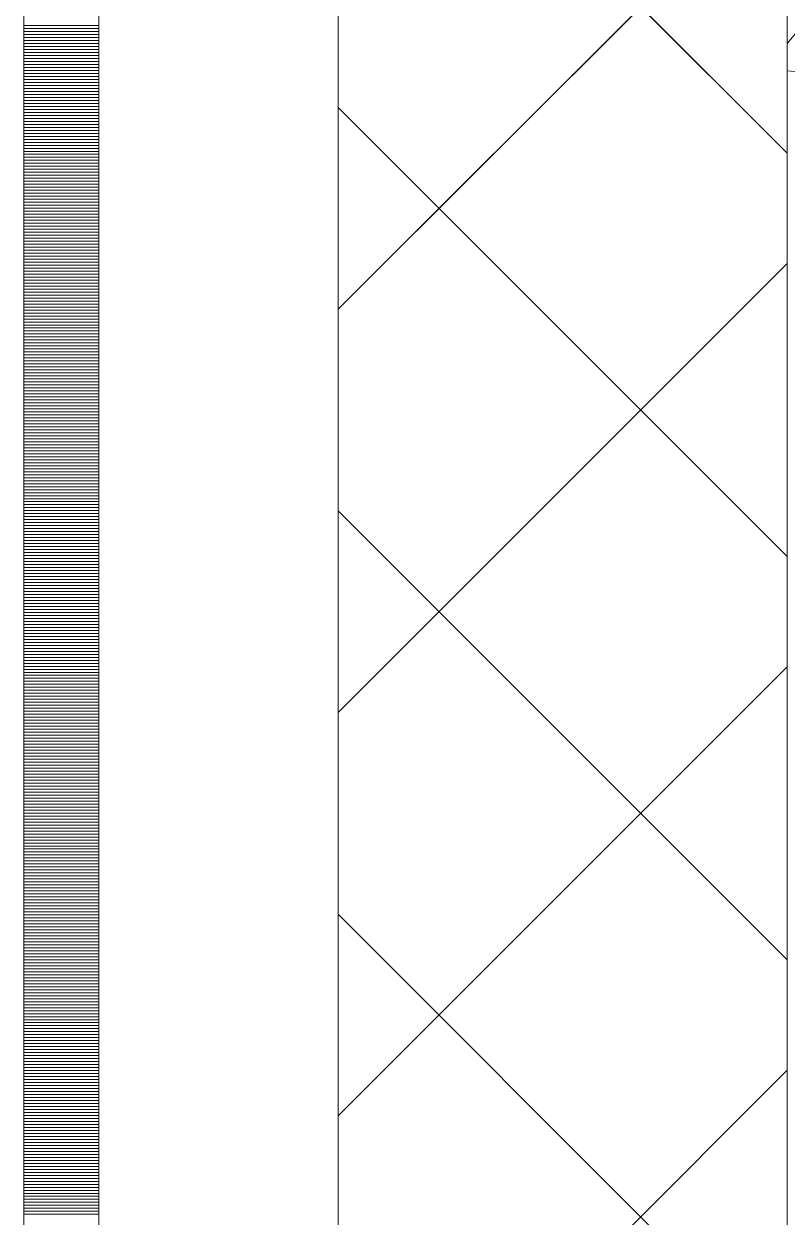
# Model space of a CAD drawing. Header units: millimetres. Extents: x 470010 to 1231400, y -134005 to 421770.
# Drawn here: x 672518.6 to 672773.6, y -58286.4 to -57887.9 of the extents above; entities that cross this region are included whole.
import ezdxf
from ezdxf.enums import TextEntityAlignment as Align

# ---------------------------------------------------------------- set-up
doc = ezdxf.new("R2010")
doc.units = ezdxf.units.MM
doc.linetypes.add('DASHED', pattern=[19.05, 12.7, -6.35])
doc.layers.get('Defpoints').update_dxf_attribs({"color": 140})
doc.layers.add('АР_Делит', color=120, linetype='Continuous', lineweight=0, plot=False)
for name, color, linetype, lineweight in [('АР_Стены ПЕНОблок', 52, 'Continuous', 20), ('АР_Тонкая', 254, 'Continuous', 5), ('АР_Утеплитель', 31, 'Continuous', 0), ('АР_Штриховка', 8, 'Continuous', 0)]:
    doc.layers.add(name, color=color, linetype=linetype, lineweight=lineweight)
doc.layers.add('РД_Оси_100', color=7, linetype='Continuous', lineweight=0, true_color=0x525252)
doc.styles.add('style1', font='ARIALN.TTF')

# ---------------------------------------------------------------- blocks, each defined once
blk = doc.blocks.new('СОШ_2200_АР_ОСИ_М100_28.05.24')
at = {"layer": 'АР_Делит', "color": 251, "linetype": 'DASHED', "true_color": 0x636466}
blk.add_lwpolyline([(114955, 135155), (114955, -355), (93595.036, -355), (93595.036, 13855), (94145, 13855), (94145, 68320), (66055, 68320), (66055, 13857.73), (83455, 13857.73), (83455, -355), (45245, -355), (45245, 13145), (44695, 13145), (44695, 26755), (45245, 26755), (45245, 68320), (20455, 68320), (20455, 26755), (27955, 26755), (27955, 13145), (-355, 13145), (-355, 100855)], dxfattribs=at)
blk = doc.blocks.new('A$C9108343f')
at = {"layer": 'АР_Стены ПЕНОблок', "color": 18, "linetype": 'Continuous', "lineweight": 20, "true_color": 0x000000}
blk.add_line((7054.96, 97555), (7054.96, 21355), dxfattribs=at)
at = {"layer": 'АР_Тонкая', "color": 18, "linetype": 'Continuous', "lineweight": 5, "true_color": 0x000000}
for p, q in [((6799.96, 97555), (6799.96, 21355)), ((6824.96, 97555), (6824.96, 21355)), ((6824.96, 21355), (6824.96, 97555)), ((6904.96, 21355), (6904.96, 97555))]:
    blk.add_line(p, q, dxfattribs=at)
at = {"layer": 'АР_Утеплитель', "color": 18, "linetype": 'Continuous', "lineweight": 0, "true_color": 0x000000}
for p, q in [((6904.96, 97555), (6904.96, 21355)), ((7054.96, 21355), (7054.96, 97555))]:
    blk.add_line(p, q, dxfattribs=at)
at = {"layer": 'АР_Штриховка', "color": 18, "linetype": 'Continuous', "lineweight": 0, "true_color": 0x000000}
for p, q in [((7054.96, 42435.13), (6904.96, 42585.13)), ((6904.96, 42382.99), (7054.96, 42532.99)), ((6799.96, 42477.75), (6824.96, 42477.75)), ((6799.96, 42476.75), (6824.96, 42476.75)), ((6799.96, 42475.75), (6824.96, 42475.75)), ((6799.96, 42474.75), (6824.96, 42474.75)), ((7054.96, 42471.78), (7060.09, 42477.89)), ((6799.96, 42473.75), (6824.96, 42473.75)), ((6799.96, 42472.75), (6824.96, 42472.75)), ((6799.96, 42471.75), (6824.96, 42471.75)), ((6799.96, 42470.75), (6824.96, 42470.75)), ((6799.96, 42469.75), (6824.96, 42469.75)), ((6799.96, 42468.75), (6824.96, 42468.75)), ((6799.96, 42467.75), (6824.96, 42467.75)), ((6799.96, 42466.75), (6824.96, 42466.75)), ((6799.96, 42465.75), (6824.96, 42465.75)), ((6799.96, 42464.75), (6824.96, 42464.75)), ((6799.96, 42463.75), (6824.96, 42463.75)), ((6799.96, 42462.75), (6824.96, 42462.75)), ((7054.96, 42462.67), (7063.02, 42461.97)), ((6799.96, 42461.75), (6824.96, 42461.75)), ((6799.96, 42460.75), (6824.96, 42460.75)), ((6799.96, 42459.75), (6824.96, 42459.75)), ((6799.96, 42458.75), (6824.96, 42458.75)), ((6799.96, 42457.75), (6824.96, 42457.75)), ((6799.96, 42456.75), (6824.96, 42456.75)), ((6799.96, 42455.75), (6824.96, 42455.75)), ((6799.96, 42454.75), (6824.96, 42454.75)), ((6799.96, 42453.75), (6824.96, 42453.75)), ((6799.96, 42452.75), (6824.96, 42452.75)), ((6799.96, 42451.75), (6824.96, 42451.75)), ((6799.96, 42450.75), (6824.96, 42450.75)), ((7054.96, 42300.43), (6904.96, 42450.43)), ((6799.96, 42449.75), (6824.96, 42449.75)), ((6799.96, 42448.75), (6824.96, 42448.75)), ((6799.96, 42447.75), (6824.96, 42447.75)), ((6799.96, 42446.75), (6824.96, 42446.75)), ((6799.96, 42445.75), (6824.96, 42445.75)), ((6799.96, 42444.75), (6824.96, 42444.75)), ((6799.96, 42443.75), (6824.96, 42443.75)), ((6799.96, 42442.75), (6824.96, 42442.75)), ((6799.96, 42441.75), (6824.96, 42441.75)), ((6799.96, 42440.75), (6824.96, 42440.75)), ((6799.96, 42439.75), (6824.96, 42439.75)), ((6799.96, 42438.75), (6824.96, 42438.75)), ((6799.96, 42437.75), (6824.96, 42437.75)), ((6799.96, 42436.75), (6824.96, 42436.75)), ((6799.96, 42435.75), (6824.96, 42435.75)), ((6799.96, 42434.75), (6824.96, 42434.75)), ((6799.96, 42433.75), (6824.96, 42433.75)), ((6799.96, 42432.75), (6824.96, 42432.75)), ((6799.96, 42431.75), (6824.96, 42431.75)), ((6799.96, 42430.75), (6824.96, 42430.75)), ((6799.96, 42429.75), (6824.96, 42429.75)), ((6799.96, 42428.75), (6824.96, 42428.75)), ((6799.96, 42427.75), (6824.96, 42427.75)), ((6799.96, 42426.75), (6824.96, 42426.75)), ((6799.96, 42425.75), (6824.96, 42425.75)), ((6799.96, 42424.75), (6824.96, 42424.75)), ((6799.96, 42423.75), (6824.96, 42423.75)), ((6799.96, 42422.75), (6824.96, 42422.75)), ((6799.96, 42421.75), (6824.96, 42421.75)), ((6799.96, 42420.75), (6824.96, 42420.75)), ((6799.96, 42419.75), (6824.96, 42419.75)), ((6799.96, 42418.75), (6824.96, 42418.75)), ((6799.96, 42417.75), (6824.96, 42417.75)), ((6799.96, 42416.75), (6824.96, 42416.75)), ((6799.96, 42415.75), (6824.96, 42415.75)), ((6799.96, 42414.75), (6824.96, 42414.75)), ((6799.96, 42413.75), (6824.96, 42413.75)), ((6799.96, 42412.75), (6824.96, 42412.75)), ((6799.96, 42411.75), (6824.96, 42411.75)), ((6799.96, 42410.75), (6824.96, 42410.75)), ((6799.96, 42409.75), (6824.96, 42409.75)), ((6799.96, 42408.75), (6824.96, 42408.75)), ((6799.96, 42407.75), (6824.96, 42407.75)), ((6799.96, 42406.75), (6824.96, 42406.75)), ((6799.96, 42405.75), (6824.96, 42405.75)), ((6799.96, 42404.75), (6824.96, 42404.75)), ((6799.96, 42403.75), (6824.96, 42403.75)), ((6799.96, 42402.75), (6824.96, 42402.75)), ((6799.96, 42401.75), (6824.96, 42401.75)), ((6799.96, 42400.75), (6824.96, 42400.75)), ((6799.96, 42399.75), (6824.96, 42399.75)), ((6799.96, 42398.75), (6824.96, 42398.75)), ((6799.96, 42397.75), (6824.96, 42397.75)), ((6799.96, 42396.75), (6824.96, 42396.75)), ((6799.96, 42395.75), (6824.96, 42395.75)), ((6799.96, 42394.75), (6824.96, 42394.75)), ((6904.96, 42248.29), (7054.96, 42398.29)), ((6799.96, 42393.75), (6824.96, 42393.75)), ((6799.96, 42392.75), (6824.96, 42392.75)), ((6799.96, 42391.75), (6824.96, 42391.75)), ((6799.96, 42390.75), (6824.96, 42390.75)), ((6799.96, 42389.75), (6824.96, 42389.75)), ((6799.96, 42388.75), (6824.96, 42388.75)), ((6799.96, 42387.75), (6824.96, 42387.75)), ((6799.96, 42386.75), (6824.96, 42386.75)), ((6799.96, 42385.75), (6824.96, 42385.75)), ((6799.96, 42384.75), (6824.96, 42384.75)), ((6799.96, 42383.75), (6824.96, 42383.75)), ((6799.96, 42382.75), (6824.96, 42382.75)), ((6799.96, 42381.75), (6824.96, 42381.75)), ((6799.96, 42380.75), (6824.96, 42380.75)), ((6799.96, 42379.75), (6824.96, 42379.75)), ((6799.96, 42378.75), (6824.96, 42378.75)), ((6799.96, 42377.75), (6824.96, 42377.75)), ((6799.96, 42376.75), (6824.96, 42376.75)), ((6799.96, 42375.75), (6824.96, 42375.75)), ((6799.96, 42374.75), (6824.96, 42374.75)), ((6799.96, 42373.75), (6824.96, 42373.75)), ((6799.96, 42372.75), (6824.96, 42372.75)), ((6799.96, 42371.75), (6824.96, 42371.75)), ((6799.96, 42370.75), (6824.96, 42370.75)), ((6799.96, 42369.75), (6824.96, 42369.75)), ((6799.96, 42368.75), (6824.96, 42368.75)), ((6799.96, 42367.75), (6824.96, 42367.75)), ((6799.96, 42366.75), (6824.96, 42366.75)), ((6799.96, 42365.75), (6824.96, 42365.75)), ((6799.96, 42364.75), (6824.96, 42364.75)), ((6799.96, 42363.75), (6824.96, 42363.75)), ((6799.96, 42362.75), (6824.96, 42362.75)), ((6799.96, 42361.75), (6824.96, 42361.75)), ((6799.96, 42360.75), (6824.96, 42360.75)), ((6799.96, 42359.75), (6824.96, 42359.75)), ((6799.96, 42358.75), (6824.96, 42358.75)), ((6799.96, 42357.75), (6824.96, 42357.75)), ((6799.96, 42356.75), (6824.96, 42356.75)), ((6799.96, 42355.75), (6824.96, 42355.75)), ((6799.96, 42354.75), (6824.96, 42354.75)), ((6799.96, 42353.75), (6824.96, 42353.75)), ((6799.96, 42352.75), (6824.96, 42352.75)), ((6799.96, 42351.75), (6824.96, 42351.75)), ((6799.96, 42350.75), (6824.96, 42350.75)), ((6799.96, 42349.75), (6824.96, 42349.75)), ((6799.96, 42348.75), (6824.96, 42348.75)), ((6799.96, 42347.75), (6824.96, 42347.75)), ((6799.96, 42346.75), (6824.96, 42346.75)), ((6799.96, 42345.75), (6824.96, 42345.75)), ((6799.96, 42344.75), (6824.96, 42344.75)), ((6799.96, 42343.75), (6824.96, 42343.75)), ((6799.96, 42342.75), (6824.96, 42342.75)), ((6799.96, 42341.75), (6824.96, 42341.75)), ((6799.96, 42340.75), (6824.96, 42340.75)), ((6799.96, 42339.75), (6824.96, 42339.75)), ((6799.96, 42338.75), (6824.96, 42338.75)), ((6799.96, 42337.75), (6824.96, 42337.75)), ((6799.96, 42336.75), (6824.96, 42336.75)), ((6799.96, 42335.75), (6824.96, 42335.75)), ((6799.96, 42334.75), (6824.96, 42334.75)), ((6799.96, 42333.75), (6824.96, 42333.75)), ((6799.96, 42332.75), (6824.96, 42332.75)), ((6799.96, 42331.75), (6824.96, 42331.75)), ((6799.96, 42330.75), (6824.96, 42330.75)), ((6799.96, 42329.75), (6824.96, 42329.75)), ((6799.96, 42328.75), (6824.96, 42328.75)), ((6799.96, 42327.75), (6824.96, 42327.75)), ((6799.96, 42326.75), (6824.96, 42326.75)), ((6799.96, 42325.75), (6824.96, 42325.75)), ((6799.96, 42324.75), (6824.96, 42324.75)), ((6799.96, 42323.75), (6824.96, 42323.75)), ((6799.96, 42322.75), (6824.96, 42322.75)), ((6799.96, 42321.75), (6824.96, 42321.75)), ((6799.96, 42320.75), (6824.96, 42320.75)), ((6799.96, 42319.75), (6824.96, 42319.75)), ((6799.96, 42318.75), (6824.96, 42318.75)), ((6799.96, 42317.75), (6824.96, 42317.75)), ((6799.96, 42316.75), (6824.96, 42316.75)), ((6799.96, 42315.75), (6824.96, 42315.75)), ((7054.96, 42165.72), (6904.96, 42315.72)), ((6799.96, 42314.75), (6824.96, 42314.75)), ((6799.96, 42313.75), (6824.96, 42313.75)), ((6799.96, 42312.75), (6824.96, 42312.75)), ((6799.96, 42311.75), (6824.96, 42311.75)), ((6799.96, 42310.75), (6824.96, 42310.75)), ((6799.96, 42309.75), (6824.96, 42309.75)), ((6799.96, 42308.75), (6824.96, 42308.75)), ((6799.96, 42307.75), (6824.96, 42307.75)), ((6799.96, 42306.75), (6824.96, 42306.75)), ((6799.96, 42305.75), (6824.96, 42305.75)), ((6799.96, 42304.75), (6824.96, 42304.75)), ((6799.96, 42303.75), (6824.96, 42303.75)), ((6799.96, 42302.75), (6824.96, 42302.75)), ((6799.96, 42301.75), (6824.96, 42301.75)), ((6799.96, 42300.75), (6824.96, 42300.75)), ((6799.96, 42299.75), (6824.96, 42299.75)), ((6799.96, 42298.75), (6824.96, 42298.75)), ((6799.96, 42297.75), (6824.96, 42297.75)), ((6799.96, 42296.75), (6824.96, 42296.75)), ((6799.96, 42295.75), (6824.96, 42295.75)), ((6799.96, 42294.75), (6824.96, 42294.75)), ((6799.96, 42293.75), (6824.96, 42293.75)), ((6799.96, 42292.75), (6824.96, 42292.75)), ((6799.96, 42291.75), (6824.96, 42291.75)), ((6799.96, 42290.75), (6824.96, 42290.75)), ((6799.96, 42289.75), (6824.96, 42289.75)), ((6799.96, 42288.75), (6824.96, 42288.75)), ((6799.96, 42287.75), (6824.96, 42287.75)), ((6799.96, 42286.75), (6824.96, 42286.75)), ((6799.96, 42285.75), (6824.96, 42285.75)), ((6799.96, 42284.75), (6824.96, 42284.75)), ((6799.96, 42283.75), (6824.96, 42283.75)), ((6799.96, 42282.75), (6824.96, 42282.75)), ((6799.96, 42281.75), (6824.96, 42281.75)), ((6799.96, 42280.75), (6824.96, 42280.75)), ((6799.96, 42279.75), (6824.96, 42279.75)), ((6799.96, 42278.75), (6824.96, 42278.75)), ((6799.96, 42277.75), (6824.96, 42277.75)), ((6799.96, 42276.75), (6824.96, 42276.75)), ((6799.96, 42275.75), (6824.96, 42275.75)), ((6799.96, 42274.75), (6824.96, 42274.75)), ((6799.96, 42273.75), (6824.96, 42273.75)), ((6799.96, 42272.75), (6824.96, 42272.75)), ((6799.96, 42271.75), (6824.96, 42271.75)), ((6799.96, 42270.75), (6824.96, 42270.75)), ((6799.96, 42269.75), (6824.96, 42269.75)), ((6799.96, 42268.75), (6824.96, 42268.75)), ((6799.96, 42267.75), (6824.96, 42267.75)), ((6799.96, 42266.75), (6824.96, 42266.75)), ((6799.96, 42265.75), (6824.96, 42265.75)), ((6799.96, 42264.75), (6824.96, 42264.75)), ((6799.96, 42263.75), (6824.96, 42263.75)), ((6904.96, 42113.58), (7054.96, 42263.58)), ((6799.96, 42262.75), (6824.96, 42262.75)), ((6799.96, 42261.75), (6824.96, 42261.75)), ((6799.96, 42260.75), (6824.96, 42260.75)), ((6799.96, 42259.75), (6824.96, 42259.75)), ((6799.96, 42258.75), (6824.96, 42258.75)), ((6799.96, 42257.75), (6824.96, 42257.75)), ((6799.96, 42256.75), (6824.96, 42256.75)), ((6799.96, 42255.75), (6824.96, 42255.75)), ((6799.96, 42254.75), (6824.96, 42254.75)), ((6799.96, 42253.75), (6824.96, 42253.75)), ((6799.96, 42252.75), (6824.96, 42252.75)), ((6799.96, 42251.75), (6824.96, 42251.75)), ((6799.96, 42250.75), (6824.96, 42250.75)), ((6799.96, 42249.75), (6824.96, 42249.75)), ((6799.96, 42248.75), (6824.96, 42248.75)), ((6799.96, 42247.75), (6824.96, 42247.75)), ((6799.96, 42246.75), (6824.96, 42246.75)), ((6799.96, 42245.75), (6824.96, 42245.75)), ((6799.96, 42244.75), (6824.96, 42244.75)), ((6799.96, 42243.75), (6824.96, 42243.75)), ((6799.96, 42242.75), (6824.96, 42242.75)), ((6799.96, 42241.75), (6824.96, 42241.75)), ((6799.96, 42240.75), (6824.96, 42240.75)), ((6799.96, 42239.75), (6824.96, 42239.75)), ((6799.96, 42238.75), (6824.96, 42238.75)), ((6799.96, 42237.75), (6824.96, 42237.75)), ((6799.96, 42236.75), (6824.96, 42236.75)), ((6799.96, 42235.75), (6824.96, 42235.75)), ((6799.96, 42234.75), (6824.96, 42234.75)), ((6799.96, 42233.75), (6824.96, 42233.75)), ((6799.96, 42232.75), (6824.96, 42232.75)), ((6799.96, 42231.75), (6824.96, 42231.75)), ((6799.96, 42230.75), (6824.96, 42230.75)), ((6799.96, 42229.75), (6824.96, 42229.75)), ((6799.96, 42228.75), (6824.96, 42228.75)), ((6799.96, 42227.75), (6824.96, 42227.75)), ((6799.96, 42226.75), (6824.96, 42226.75)), ((6799.96, 42225.75), (6824.96, 42225.75)), ((6799.96, 42224.75), (6824.96, 42224.75)), ((6799.96, 42223.75), (6824.96, 42223.75)), ((6799.96, 42222.75), (6824.96, 42222.75)), ((6799.96, 42221.75), (6824.96, 42221.75)), ((6799.96, 42220.75), (6824.96, 42220.75)), ((6799.96, 42219.75), (6824.96, 42219.75)), ((6799.96, 42218.75), (6824.96, 42218.75)), ((6799.96, 42217.75), (6824.96, 42217.75)), ((6799.96, 42216.75), (6824.96, 42216.75)), ((6799.96, 42215.75), (6824.96, 42215.75)), ((6799.96, 42214.75), (6824.96, 42214.75)), ((6799.96, 42213.75), (6824.96, 42213.75)), ((6799.96, 42212.75), (6824.96, 42212.75)), ((6799.96, 42211.75), (6824.96, 42211.75)), ((6799.96, 42210.75), (6824.96, 42210.75)), ((6799.96, 42209.75), (6824.96, 42209.75)), ((6799.96, 42208.75), (6824.96, 42208.75)), ((6799.96, 42207.75), (6824.96, 42207.75)), ((6799.96, 42206.75), (6824.96, 42206.75)), ((6799.96, 42205.75), (6824.96, 42205.75)), ((6799.96, 42204.75), (6824.96, 42204.75)), ((6799.96, 42203.75), (6824.96, 42203.75)), ((6799.96, 42202.75), (6824.96, 42202.75)), ((6799.96, 42201.75), (6824.96, 42201.75)), ((6799.96, 42200.75), (6824.96, 42200.75)), ((6799.96, 42199.75), (6824.96, 42199.75)), ((6799.96, 42198.75), (6824.96, 42198.75)), ((6799.96, 42197.75), (6824.96, 42197.75)), ((6799.96, 42196.75), (6824.96, 42196.75)), ((6799.96, 42195.75), (6824.96, 42195.75)), ((6799.96, 42194.75), (6824.96, 42194.75)), ((6799.96, 42193.75), (6824.96, 42193.75)), ((6799.96, 42192.75), (6824.96, 42192.75)), ((6799.96, 42191.75), (6824.96, 42191.75)), ((6799.96, 42190.75), (6824.96, 42190.75)), ((6799.96, 42189.75), (6824.96, 42189.75)), ((6799.96, 42188.75), (6824.96, 42188.75)), ((6799.96, 42187.75), (6824.96, 42187.75)), ((6799.96, 42186.75), (6824.96, 42186.75)), ((6799.96, 42185.75), (6824.96, 42185.75)), ((6799.96, 42184.75), (6824.96, 42184.75)), ((6799.96, 42183.75), (6824.96, 42183.75)), ((6799.96, 42182.75), (6824.96, 42182.75)), ((6799.96, 42181.75), (6824.96, 42181.75)), ((6799.96, 42180.75), (6824.96, 42180.75)), ((6799.96, 42179.75), (6824.96, 42179.75)), ((7054.96, 42031.02), (6904.96, 42181.02)), ((6799.96, 42178.75), (6824.96, 42178.75)), ((6799.96, 42177.75), (6824.96, 42177.75)), ((6799.96, 42176.75), (6824.96, 42176.75)), ((6799.96, 42175.75), (6824.96, 42175.75)), ((6799.96, 42174.75), (6824.96, 42174.75)), ((6799.96, 42173.75), (6824.96, 42173.75)), ((6799.96, 42172.75), (6824.96, 42172.75)), ((6799.96, 42171.75), (6824.96, 42171.75)), ((6799.96, 42170.75), (6824.96, 42170.75)), ((6799.96, 42169.75), (6824.96, 42169.75)), ((6799.96, 42168.75), (6824.96, 42168.75)), ((6799.96, 42167.75), (6824.96, 42167.75)), ((6799.96, 42166.75), (6824.96, 42166.75)), ((6799.96, 42165.75), (6824.96, 42165.75)), ((6799.96, 42164.75), (6824.96, 42164.75)), ((6799.96, 42163.75), (6824.96, 42163.75)), ((6799.96, 42162.75), (6824.96, 42162.75)), ((6799.96, 42161.75), (6824.96, 42161.75)), ((6799.96, 42160.75), (6824.96, 42160.75)), ((6799.96, 42159.75), (6824.96, 42159.75)), ((6799.96, 42158.75), (6824.96, 42158.75)), ((6799.96, 42157.75), (6824.96, 42157.75)), ((6799.96, 42156.75), (6824.96, 42156.75)), ((6799.96, 42155.75), (6824.96, 42155.75)), ((6799.96, 42154.75), (6824.96, 42154.75)), ((6799.96, 42153.75), (6824.96, 42153.75)), ((6799.96, 42152.75), (6824.96, 42152.75)), ((6799.96, 42151.75), (6824.96, 42151.75)), ((6799.96, 42150.75), (6824.96, 42150.75)), ((6799.96, 42149.75), (6824.96, 42149.75)), ((6799.96, 42148.75), (6824.96, 42148.75)), ((6799.96, 42147.75), (6824.96, 42147.75)), ((6799.96, 42146.75), (6824.96, 42146.75)), ((6799.96, 42145.75), (6824.96, 42145.75)), ((6799.96, 42144.75), (6824.96, 42144.75)), ((6799.96, 42143.75), (6824.96, 42143.75)), ((6799.96, 42142.75), (6824.96, 42142.75)), ((6799.96, 42141.75), (6824.96, 42141.75)), ((6799.96, 42140.75), (6824.96, 42140.75)), ((6799.96, 42139.75), (6824.96, 42139.75)), ((6799.96, 42138.75), (6824.96, 42138.75)), ((6799.96, 42137.75), (6824.96, 42137.75)), ((6799.96, 42136.75), (6824.96, 42136.75)), ((6799.96, 42135.75), (6824.96, 42135.75)), ((6799.96, 42134.75), (6824.96, 42134.75)), ((6799.96, 42133.75), (6824.96, 42133.75)), ((6799.96, 42132.75), (6824.96, 42132.75)), ((6799.96, 42131.75), (6824.96, 42131.75)), ((6799.96, 42130.75), (6824.96, 42130.75)), ((6799.96, 42129.75), (6824.96, 42129.75)), ((6799.96, 42128.75), (6824.96, 42128.75)), ((6799.96, 42127.75), (6824.96, 42127.75)), ((6904.96, 41978.88), (7054.96, 42128.88)), ((6799.96, 42126.75), (6824.96, 42126.75)), ((6799.96, 42125.75), (6824.96, 42125.75)), ((6799.96, 42124.75), (6824.96, 42124.75)), ((6799.96, 42123.75), (6824.96, 42123.75)), ((6799.96, 42122.75), (6824.96, 42122.75)), ((6799.96, 42121.75), (6824.96, 42121.75)), ((6799.96, 42120.75), (6824.96, 42120.75)), ((6799.96, 42119.75), (6824.96, 42119.75)), ((6799.96, 42118.75), (6824.96, 42118.75)), ((6799.96, 42117.75), (6824.96, 42117.75)), ((6799.96, 42116.75), (6824.96, 42116.75)), ((6799.96, 42115.75), (6824.96, 42115.75)), ((6799.96, 42114.75), (6824.96, 42114.75)), ((6799.96, 42113.75), (6824.96, 42113.75)), ((6799.96, 42112.75), (6824.96, 42112.75)), ((6799.96, 42111.75), (6824.96, 42111.75)), ((6799.96, 42110.75), (6824.96, 42110.75)), ((6799.96, 42109.75), (6824.96, 42109.75)), ((6799.96, 42108.75), (6824.96, 42108.75)), ((6799.96, 42107.75), (6824.96, 42107.75)), ((6799.96, 42106.75), (6824.96, 42106.75)), ((6799.96, 42105.75), (6824.96, 42105.75)), ((6799.96, 42104.75), (6824.96, 42104.75)), ((6799.96, 42103.75), (6824.96, 42103.75)), ((6799.96, 42102.75), (6824.96, 42102.75)), ((6799.96, 42101.75), (6824.96, 42101.75)), ((6799.96, 42100.75), (6824.96, 42100.75)), ((6799.96, 42099.75), (6824.96, 42099.75)), ((6799.96, 42098.75), (6824.96, 42098.75)), ((6799.96, 42097.75), (6824.96, 42097.75)), ((6799.96, 42096.75), (6824.96, 42096.75)), ((6799.96, 42095.75), (6824.96, 42095.75)), ((6799.96, 42094.75), (6824.96, 42094.75)), ((6799.96, 42093.75), (6824.96, 42093.75)), ((6799.96, 42092.75), (6824.96, 42092.75)), ((6799.96, 42091.75), (6824.96, 42091.75)), ((6799.96, 42090.75), (6824.96, 42090.75)), ((6799.96, 42089.75), (6824.96, 42089.75)), ((6799.96, 42088.75), (6824.96, 42088.75)), ((6799.96, 42087.75), (6824.96, 42087.75)), ((6799.96, 42086.75), (6824.96, 42086.75)), ((6799.96, 42085.75), (6824.96, 42085.75)), ((6799.96, 42084.75), (6824.96, 42084.75)), ((6799.96, 42083.75), (6824.96, 42083.75)), ((6799.96, 42082.75), (6824.96, 42082.75)), ((6799.96, 42081.75), (6824.96, 42081.75)), ((6799.96, 42080.75), (6824.96, 42080.75))]:
    blk.add_line(p, q, dxfattribs=at)
at = {"layer": 'РД_Оси_100'}
blk.add_blockref('СОШ_2200_АР_ОСИ_М100_28.05.24', (7154.96, 6755), dxfattribs=at)
at = {"layer": 'Defpoints', "color": 18, "true_color": 0x000000, "style": 'style1'}
for p in [(143949.34, 316089.12), (143974.98, 281639.5), (143890.4, 273244.71), (143839.99, 264276.81), (143967.75, 254892.38), (12251.96, 104178.14), (12382.58, 96023.14)]:
    blk.add_attdef('АР-ПОМЕЩЕНИЕ:НАИМЕНОВАНИЕ', text='', height=100, dxfattribs=at).set_placement(p, align=Align.MIDDLE)
at = {"layer": 'Defpoints', "color": 18, "true_color": 0x000000, "style": 'style1', "flags": 8}
for p in [(143951.3, 279099.09), (143848.34, 269251.11), (143875.33, 260094.25), (144049.74, 250824.7), (163419.28, 238153.36), (155897.46, 237965.97), (183037.2, 237965.97), (143342.94, 237876.19)]:
    blk.add_attdef('АР-ПОМЕЩЕНИЕ:НАИМЕНОВАНИЕ', text='', height=100, dxfattribs=at).set_placement(p, align=Align.MIDDLE)

msp = doc.modelspace()

# ---------------------------------------------------------------- linework, layer by layer
at = {"layer": 'АР_Стены ПЕНОблок', "color": 18, "linetype": 'Continuous', "lineweight": 20, "true_color": 0x000000}
msp.add_line((672773.57, -2811.242), (672773.57, -79011.242), dxfattribs=at)
at = {"layer": 'АР_Тонкая', "color": 18, "linetype": 'Continuous', "lineweight": 5, "true_color": 0x000000}
for p, q in [((672518.57, -2811.242), (672518.57, -79011.242)), ((672543.57, -2811.242), (672543.57, -79011.242)), ((672543.57, -79011.242), (672543.57, -2811.242)), ((672623.57, -79011.242), (672623.57, -2811.242))]:
    msp.add_line(p, q, dxfattribs=at)
at = {"layer": 'АР_Утеплитель', "color": 18, "linetype": 'Continuous', "lineweight": 0, "true_color": 0x000000}
for p, q in [((672623.57, -2811.242), (672623.57, -79011.242)), ((672773.57, -79011.242), (672773.57, -2811.242))]:
    msp.add_line(p, q, dxfattribs=at)
at = {"layer": 'АР_Штриховка', "color": 18, "linetype": 'Continuous', "lineweight": 0, "true_color": 0x000000}
for p, q in [((672773.57, -57931.113), (672623.57, -57781.113)), ((672623.57, -57983.25), (672773.57, -57833.25)), ((672518.57, -57888.492), (672543.57, -57888.492)), ((672773.57, -57894.461), (672778.7, -57888.347)), ((672518.57, -57889.492), (672543.57, -57889.492)), ((672518.57, -57890.492), (672543.57, -57890.492)), ((672518.57, -57891.492), (672543.57, -57891.492)), ((672518.57, -57892.492), (672543.57, -57892.492)), ((672518.57, -57893.492), (672543.57, -57893.492)), ((672518.57, -57894.492), (672543.57, -57894.492)), ((672518.57, -57895.492), (672543.57, -57895.492)), ((672518.57, -57896.492), (672543.57, -57896.492)), ((672518.57, -57897.492), (672543.57, -57897.492)), ((672518.57, -57898.492), (672543.57, -57898.492)), ((672518.57, -57899.492), (672543.57, -57899.492)), ((672518.57, -57900.492), (672543.57, -57900.492)), ((672518.57, -57901.492), (672543.57, -57901.492)), ((672518.57, -57902.492), (672543.57, -57902.492)), ((672518.57, -57903.492), (672543.57, -57903.492)), ((672518.57, -57904.492), (672543.57, -57904.492)), ((672773.57, -57903.567), (672781.636, -57904.273)), ((672518.57, -57905.492), (672543.57, -57905.492)), ((672518.57, -57906.492), (672543.57, -57906.492)), ((672518.57, -57907.492), (672543.57, -57907.492)), ((672518.57, -57908.492), (672543.57, -57908.492)), ((672518.57, -57909.492), (672543.57, -57909.492)), ((672518.57, -57910.492), (672543.57, -57910.492)), ((672518.57, -57911.492), (672543.57, -57911.492)), ((672518.57, -57912.492), (672543.57, -57912.492)), ((672518.57, -57913.492), (672543.57, -57913.492)), ((672518.57, -57914.492), (672543.57, -57914.492)), ((672518.57, -57915.492), (672543.57, -57915.492)), ((672518.57, -57916.492), (672543.57, -57916.492)), ((672773.57, -58065.817), (672623.57, -57915.817)), ((672518.57, -57917.492), (672543.57, -57917.492)), ((672518.57, -57918.492), (672543.57, -57918.492)), ((672518.57, -57919.492), (672543.57, -57919.492)), ((672518.57, -57920.492), (672543.57, -57920.492)), ((672518.57, -57921.492), (672543.57, -57921.492)), ((672518.57, -57922.492), (672543.57, -57922.492)), ((672518.57, -57923.492), (672543.57, -57923.492)), ((672518.57, -57924.492), (672543.57, -57924.492)), ((672518.57, -57925.492), (672543.57, -57925.492)), ((672518.57, -57926.492), (672543.57, -57926.492)), ((672518.57, -57927.492), (672543.57, -57927.492)), ((672518.57, -57928.492), (672543.57, -57928.492)), ((672518.57, -57929.492), (672543.57, -57929.492)), ((672518.57, -57930.492), (672543.57, -57930.492)), ((672518.57, -57931.492), (672543.57, -57931.492)), ((672518.57, -57932.492), (672543.57, -57932.492)), ((672518.57, -57933.492), (672543.57, -57933.492)), ((672518.57, -57934.492), (672543.57, -57934.492)), ((672518.57, -57935.492), (672543.57, -57935.492)), ((672518.57, -57936.492), (672543.57, -57936.492)), ((672518.57, -57937.492), (672543.57, -57937.492)), ((672518.57, -57938.492), (672543.57, -57938.492)), ((672518.57, -57939.492), (672543.57, -57939.492)), ((672518.57, -57940.492), (672543.57, -57940.492)), ((672518.57, -57941.492), (672543.57, -57941.492)), ((672518.57, -57942.492), (672543.57, -57942.492)), ((672518.57, -57943.492), (672543.57, -57943.492)), ((672518.57, -57944.492), (672543.57, -57944.492)), ((672518.57, -57945.492), (672543.57, -57945.492)), ((672518.57, -57946.492), (672543.57, -57946.492)), ((672518.57, -57947.492), (672543.57, -57947.492)), ((672518.57, -57948.492), (672543.57, -57948.492)), ((672518.57, -57949.492), (672543.57, -57949.492)), ((672518.57, -57950.492), (672543.57, -57950.492)), ((672518.57, -57951.492), (672543.57, -57951.492)), ((672518.57, -57952.492), (672543.57, -57952.492)), ((672518.57, -57953.492), (672543.57, -57953.492)), ((672518.57, -57954.492), (672543.57, -57954.492)), ((672518.57, -57955.492), (672543.57, -57955.492)), ((672518.57, -57956.492), (672543.57, -57956.492)), ((672518.57, -57957.492), (672543.57, -57957.492)), ((672518.57, -57958.492), (672543.57, -57958.492)), ((672518.57, -57959.492), (672543.57, -57959.492)), ((672518.57, -57960.492), (672543.57, -57960.492)), ((672518.57, -57961.492), (672543.57, -57961.492)), ((672518.57, -57962.492), (672543.57, -57962.492)), ((672518.57, -57963.492), (672543.57, -57963.492)), ((672518.57, -57964.492), (672543.57, -57964.492)), ((672518.57, -57965.492), (672543.57, -57965.492)), ((672518.57, -57966.492), (672543.57, -57966.492)), ((672518.57, -57967.492), (672543.57, -57967.492)), ((672518.57, -57968.492), (672543.57, -57968.492)), ((672623.57, -58117.954), (672773.57, -57967.954)), ((672518.57, -57969.492), (672543.57, -57969.492)), ((672518.57, -57970.492), (672543.57, -57970.492)), ((672518.57, -57971.492), (672543.57, -57971.492)), ((672518.57, -57972.492), (672543.57, -57972.492)), ((672518.57, -57973.492), (672543.57, -57973.492)), ((672518.57, -57974.492), (672543.57, -57974.492)), ((672518.57, -57975.492), (672543.57, -57975.492)), ((672518.57, -57976.492), (672543.57, -57976.492)), ((672518.57, -57977.492), (672543.57, -57977.492)), ((672518.57, -57978.492), (672543.57, -57978.492)), ((672518.57, -57979.492), (672543.57, -57979.492)), ((672518.57, -57980.492), (672543.57, -57980.492)), ((672518.57, -57981.492), (672543.57, -57981.492)), ((672518.57, -57982.492), (672543.57, -57982.492)), ((672518.57, -57983.492), (672543.57, -57983.492)), ((672518.57, -57984.492), (672543.57, -57984.492)), ((672518.57, -57985.492), (672543.57, -57985.492)), ((672518.57, -57986.492), (672543.57, -57986.492)), ((672518.57, -57987.492), (672543.57, -57987.492)), ((672518.57, -57988.492), (672543.57, -57988.492)), ((672518.57, -57989.492), (672543.57, -57989.492)), ((672518.57, -57990.492), (672543.57, -57990.492)), ((672518.57, -57991.492), (672543.57, -57991.492)), ((672518.57, -57992.492), (672543.57, -57992.492)), ((672518.57, -57993.492), (672543.57, -57993.492)), ((672518.57, -57994.492), (672543.57, -57994.492)), ((672518.57, -57995.492), (672543.57, -57995.492)), ((672518.57, -57996.492), (672543.57, -57996.492)), ((672518.57, -57997.492), (672543.57, -57997.492)), ((672518.57, -57998.492), (672543.57, -57998.492)), ((672518.57, -57999.492), (672543.57, -57999.492)), ((672518.57, -58000.492), (672543.57, -58000.492)), ((672518.57, -58001.492), (672543.57, -58001.492)), ((672518.57, -58002.492), (672543.57, -58002.492)), ((672518.57, -58003.492), (672543.57, -58003.492)), ((672518.57, -58004.492), (672543.57, -58004.492)), ((672518.57, -58005.492), (672543.57, -58005.492)), ((672518.57, -58006.492), (672543.57, -58006.492)), ((672518.57, -58007.492), (672543.57, -58007.492)), ((672518.57, -58008.492), (672543.57, -58008.492)), ((672518.57, -58009.492), (672543.57, -58009.492)), ((672518.57, -58010.492), (672543.57, -58010.492)), ((672518.57, -58011.492), (672543.57, -58011.492)), ((672518.57, -58012.492), (672543.57, -58012.492)), ((672518.57, -58013.492), (672543.57, -58013.492)), ((672518.57, -58014.492), (672543.57, -58014.492)), ((672518.57, -58015.492), (672543.57, -58015.492)), ((672518.57, -58016.492), (672543.57, -58016.492)), ((672518.57, -58017.492), (672543.57, -58017.492)), ((672518.57, -58018.492), (672543.57, -58018.492)), ((672518.57, -58019.492), (672543.57, -58019.492)), ((672518.57, -58020.492), (672543.57, -58020.492)), ((672518.57, -58021.492), (672543.57, -58021.492)), ((672518.57, -58022.492), (672543.57, -58022.492)), ((672518.57, -58023.492), (672543.57, -58023.492)), ((672518.57, -58024.492), (672543.57, -58024.492)), ((672518.57, -58025.492), (672543.57, -58025.492)), ((672518.57, -58026.492), (672543.57, -58026.492)), ((672518.57, -58027.492), (672543.57, -58027.492)), ((672518.57, -58028.492), (672543.57, -58028.492)), ((672518.57, -58029.492), (672543.57, -58029.492)), ((672518.57, -58030.492), (672543.57, -58030.492)), ((672518.57, -58031.492), (672543.57, -58031.492)), ((672518.57, -58032.492), (672543.57, -58032.492)), ((672518.57, -58033.492), (672543.57, -58033.492)), ((672518.57, -58034.492), (672543.57, -58034.492)), ((672518.57, -58035.492), (672543.57, -58035.492)), ((672518.57, -58036.492), (672543.57, -58036.492)), ((672518.57, -58037.492), (672543.57, -58037.492)), ((672518.57, -58038.492), (672543.57, -58038.492)), ((672518.57, -58039.492), (672543.57, -58039.492)), ((672518.57, -58040.492), (672543.57, -58040.492)), ((672518.57, -58041.492), (672543.57, -58041.492)), ((672518.57, -58042.492), (672543.57, -58042.492)), ((672518.57, -58043.492), (672543.57, -58043.492)), ((672518.57, -58044.492), (672543.57, -58044.492)), ((672518.57, -58045.492), (672543.57, -58045.492)), ((672518.57, -58046.492), (672543.57, -58046.492)), ((672518.57, -58047.492), (672543.57, -58047.492)), ((672518.57, -58048.492), (672543.57, -58048.492)), ((672518.57, -58049.492), (672543.57, -58049.492)), ((672518.57, -58050.492), (672543.57, -58050.492)), ((672518.57, -58051.492), (672543.57, -58051.492)), ((672773.57, -58200.521), (672623.57, -58050.521)), ((672518.57, -58052.492), (672543.57, -58052.492)), ((672518.57, -58053.492), (672543.57, -58053.492)), ((672518.57, -58054.492), (672543.57, -58054.492)), ((672518.57, -58055.492), (672543.57, -58055.492)), ((672518.57, -58056.492), (672543.57, -58056.492)), ((672518.57, -58057.492), (672543.57, -58057.492)), ((672518.57, -58058.492), (672543.57, -58058.492)), ((672518.57, -58059.492), (672543.57, -58059.492)), ((672518.57, -58060.492), (672543.57, -58060.492)), ((672518.57, -58061.492), (672543.57, -58061.492)), ((672518.57, -58062.492), (672543.57, -58062.492)), ((672518.57, -58063.492), (672543.57, -58063.492)), ((672518.57, -58064.492), (672543.57, -58064.492)), ((672518.57, -58065.492), (672543.57, -58065.492)), ((672518.57, -58066.492), (672543.57, -58066.492)), ((672518.57, -58067.492), (672543.57, -58067.492)), ((672518.57, -58068.492), (672543.57, -58068.492)), ((672518.57, -58069.492), (672543.57, -58069.492)), ((672518.57, -58070.492), (672543.57, -58070.492)), ((672518.57, -58071.492), (672543.57, -58071.492)), ((672518.57, -58072.492), (672543.57, -58072.492)), ((672518.57, -58073.492), (672543.57, -58073.492)), ((672518.57, -58074.492), (672543.57, -58074.492)), ((672518.57, -58075.492), (672543.57, -58075.492)), ((672518.57, -58076.492), (672543.57, -58076.492)), ((672518.57, -58077.492), (672543.57, -58077.492)), ((672518.57, -58078.492), (672543.57, -58078.492)), ((672518.57, -58079.492), (672543.57, -58079.492)), ((672518.57, -58080.492), (672543.57, -58080.492)), ((672518.57, -58081.492), (672543.57, -58081.492)), ((672518.57, -58082.492), (672543.57, -58082.492)), ((672518.57, -58083.492), (672543.57, -58083.492)), ((672518.57, -58084.492), (672543.57, -58084.492)), ((672518.57, -58085.492), (672543.57, -58085.492)), ((672518.57, -58086.492), (672543.57, -58086.492)), ((672518.57, -58087.492), (672543.57, -58087.492)), ((672518.57, -58088.492), (672543.57, -58088.492)), ((672518.57, -58089.492), (672543.57, -58089.492)), ((672518.57, -58090.492), (672543.57, -58090.492)), ((672518.57, -58091.492), (672543.57, -58091.492)), ((672518.57, -58092.492), (672543.57, -58092.492)), ((672518.57, -58093.492), (672543.57, -58093.492)), ((672518.57, -58094.492), (672543.57, -58094.492)), ((672518.57, -58095.492), (672543.57, -58095.492)), ((672518.57, -58096.492), (672543.57, -58096.492)), ((672518.57, -58097.492), (672543.57, -58097.492)), ((672518.57, -58098.492), (672543.57, -58098.492)), ((672518.57, -58099.492), (672543.57, -58099.492)), ((672518.57, -58100.492), (672543.57, -58100.492)), ((672518.57, -58101.492), (672543.57, -58101.492)), ((672518.57, -58102.492), (672543.57, -58102.492)), ((672518.57, -58103.492), (672543.57, -58103.492)), ((672623.57, -58252.658), (672773.57, -58102.658)), ((672518.57, -58104.492), (672543.57, -58104.492)), ((672518.57, -58105.492), (672543.57, -58105.492)), ((672518.57, -58106.492), (672543.57, -58106.492)), ((672518.57, -58107.492), (672543.57, -58107.492)), ((672518.57, -58108.492), (672543.57, -58108.492)), ((672518.57, -58109.492), (672543.57, -58109.492)), ((672518.57, -58110.492), (672543.57, -58110.492)), ((672518.57, -58111.492), (672543.57, -58111.492)), ((672518.57, -58112.492), (672543.57, -58112.492)), ((672518.57, -58113.492), (672543.57, -58113.492)), ((672518.57, -58114.492), (672543.57, -58114.492)), ((672518.57, -58115.492), (672543.57, -58115.492)), ((672518.57, -58116.492), (672543.57, -58116.492)), ((672518.57, -58117.492), (672543.57, -58117.492)), ((672518.57, -58118.492), (672543.57, -58118.492)), ((672518.57, -58119.492), (672543.57, -58119.492)), ((672518.57, -58120.492), (672543.57, -58120.492)), ((672518.57, -58121.492), (672543.57, -58121.492)), ((672518.57, -58122.492), (672543.57, -58122.492)), ((672518.57, -58123.492), (672543.57, -58123.492)), ((672518.57, -58124.492), (672543.57, -58124.492)), ((672518.57, -58125.492), (672543.57, -58125.492)), ((672518.57, -58126.492), (672543.57, -58126.492)), ((672518.57, -58127.492), (672543.57, -58127.492)), ((672518.57, -58128.492), (672543.57, -58128.492)), ((672518.57, -58129.492), (672543.57, -58129.492)), ((672518.57, -58130.492), (672543.57, -58130.492)), ((672518.57, -58131.492), (672543.57, -58131.492)), ((672518.57, -58132.492), (672543.57, -58132.492)), ((672518.57, -58133.492), (672543.57, -58133.492)), ((672518.57, -58134.492), (672543.57, -58134.492)), ((672518.57, -58135.492), (672543.57, -58135.492)), ((672518.57, -58136.492), (672543.57, -58136.492)), ((672518.57, -58137.492), (672543.57, -58137.492)), ((672518.57, -58138.492), (672543.57, -58138.492)), ((672518.57, -58139.492), (672543.57, -58139.492)), ((672518.57, -58140.492), (672543.57, -58140.492)), ((672518.57, -58141.492), (672543.57, -58141.492)), ((672518.57, -58142.492), (672543.57, -58142.492)), ((672518.57, -58143.492), (672543.57, -58143.492)), ((672518.57, -58144.492), (672543.57, -58144.492)), ((672518.57, -58145.492), (672543.57, -58145.492)), ((672518.57, -58146.492), (672543.57, -58146.492)), ((672518.57, -58147.492), (672543.57, -58147.492)), ((672518.57, -58148.492), (672543.57, -58148.492)), ((672518.57, -58149.492), (672543.57, -58149.492)), ((672518.57, -58150.492), (672543.57, -58150.492)), ((672518.57, -58151.492), (672543.57, -58151.492)), ((672518.57, -58152.492), (672543.57, -58152.492)), ((672518.57, -58153.492), (672543.57, -58153.492)), ((672518.57, -58154.492), (672543.57, -58154.492)), ((672518.57, -58155.492), (672543.57, -58155.492)), ((672518.57, -58156.492), (672543.57, -58156.492)), ((672518.57, -58157.492), (672543.57, -58157.492)), ((672518.57, -58158.492), (672543.57, -58158.492)), ((672518.57, -58159.492), (672543.57, -58159.492)), ((672518.57, -58160.492), (672543.57, -58160.492)), ((672518.57, -58161.492), (672543.57, -58161.492)), ((672518.57, -58162.492), (672543.57, -58162.492)), ((672518.57, -58163.492), (672543.57, -58163.492)), ((672518.57, -58164.492), (672543.57, -58164.492)), ((672518.57, -58165.492), (672543.57, -58165.492)), ((672518.57, -58166.492), (672543.57, -58166.492)), ((672518.57, -58167.492), (672543.57, -58167.492)), ((672518.57, -58168.492), (672543.57, -58168.492)), ((672518.57, -58169.492), (672543.57, -58169.492)), ((672518.57, -58170.492), (672543.57, -58170.492)), ((672518.57, -58171.492), (672543.57, -58171.492)), ((672518.57, -58172.492), (672543.57, -58172.492)), ((672518.57, -58173.492), (672543.57, -58173.492)), ((672518.57, -58174.492), (672543.57, -58174.492)), ((672518.57, -58175.492), (672543.57, -58175.492)), ((672518.57, -58176.492), (672543.57, -58176.492)), ((672518.57, -58177.492), (672543.57, -58177.492)), ((672518.57, -58178.492), (672543.57, -58178.492)), ((672518.57, -58179.492), (672543.57, -58179.492)), ((672518.57, -58180.492), (672543.57, -58180.492)), ((672518.57, -58181.492), (672543.57, -58181.492)), ((672518.57, -58182.492), (672543.57, -58182.492)), ((672518.57, -58183.492), (672543.57, -58183.492)), ((672518.57, -58184.492), (672543.57, -58184.492)), ((672518.57, -58185.492), (672543.57, -58185.492)), ((672518.57, -58186.492), (672543.57, -58186.492)), ((672518.57, -58187.492), (672543.57, -58187.492)), ((672773.57, -58335.225), (672623.57, -58185.225)), ((672518.57, -58188.492), (672543.57, -58188.492)), ((672518.57, -58189.492), (672543.57, -58189.492)), ((672518.57, -58190.492), (672543.57, -58190.492)), ((672518.57, -58191.492), (672543.57, -58191.492)), ((672518.57, -58192.492), (672543.57, -58192.492)), ((672518.57, -58193.492), (672543.57, -58193.492)), ((672518.57, -58194.492), (672543.57, -58194.492)), ((672518.57, -58195.492), (672543.57, -58195.492)), ((672518.57, -58196.492), (672543.57, -58196.492)), ((672518.57, -58197.492), (672543.57, -58197.492)), ((672518.57, -58198.492), (672543.57, -58198.492)), ((672518.57, -58199.492), (672543.57, -58199.492)), ((672518.57, -58200.492), (672543.57, -58200.492)), ((672518.57, -58201.492), (672543.57, -58201.492)), ((672518.57, -58202.492), (672543.57, -58202.492)), ((672518.57, -58203.492), (672543.57, -58203.492)), ((672518.57, -58204.492), (672543.57, -58204.492)), ((672518.57, -58205.492), (672543.57, -58205.492)), ((672518.57, -58206.492), (672543.57, -58206.492)), ((672518.57, -58207.492), (672543.57, -58207.492)), ((672518.57, -58208.492), (672543.57, -58208.492)), ((672518.57, -58209.492), (672543.57, -58209.492)), ((672518.57, -58210.492), (672543.57, -58210.492)), ((672518.57, -58211.492), (672543.57, -58211.492)), ((672518.57, -58212.492), (672543.57, -58212.492)), ((672518.57, -58213.492), (672543.57, -58213.492)), ((672518.57, -58214.492), (672543.57, -58214.492)), ((672518.57, -58215.492), (672543.57, -58215.492)), ((672518.57, -58216.492), (672543.57, -58216.492)), ((672518.57, -58217.492), (672543.57, -58217.492)), ((672518.57, -58218.492), (672543.57, -58218.492)), ((672518.57, -58219.492), (672543.57, -58219.492)), ((672518.57, -58220.492), (672543.57, -58220.492)), ((672518.57, -58221.492), (672543.57, -58221.492)), ((672518.57, -58222.492), (672543.57, -58222.492)), ((672518.57, -58223.492), (672543.57, -58223.492)), ((672518.57, -58224.492), (672543.57, -58224.492)), ((672518.57, -58225.492), (672543.57, -58225.492)), ((672518.57, -58226.492), (672543.57, -58226.492)), ((672518.57, -58227.492), (672543.57, -58227.492)), ((672518.57, -58228.492), (672543.57, -58228.492)), ((672518.57, -58229.492), (672543.57, -58229.492)), ((672518.57, -58230.492), (672543.57, -58230.492)), ((672518.57, -58231.492), (672543.57, -58231.492)), ((672518.57, -58232.492), (672543.57, -58232.492)), ((672518.57, -58233.492), (672543.57, -58233.492)), ((672518.57, -58234.492), (672543.57, -58234.492)), ((672518.57, -58235.492), (672543.57, -58235.492)), ((672518.57, -58236.492), (672543.57, -58236.492)), ((672518.57, -58237.492), (672543.57, -58237.492)), ((672518.57, -58238.492), (672543.57, -58238.492)), ((672518.57, -58239.492), (672543.57, -58239.492)), ((672623.57, -58387.362), (672773.57, -58237.362)), ((672518.57, -58240.492), (672543.57, -58240.492)), ((672518.57, -58241.492), (672543.57, -58241.492)), ((672518.57, -58242.492), (672543.57, -58242.492)), ((672518.57, -58243.492), (672543.57, -58243.492)), ((672518.57, -58244.492), (672543.57, -58244.492)), ((672518.57, -58245.492), (672543.57, -58245.492)), ((672518.57, -58246.492), (672543.57, -58246.492)), ((672518.57, -58247.492), (672543.57, -58247.492)), ((672518.57, -58248.492), (672543.57, -58248.492)), ((672518.57, -58249.492), (672543.57, -58249.492)), ((672518.57, -58250.492), (672543.57, -58250.492)), ((672518.57, -58251.492), (672543.57, -58251.492)), ((672518.57, -58252.492), (672543.57, -58252.492)), ((672518.57, -58253.492), (672543.57, -58253.492)), ((672518.57, -58254.492), (672543.57, -58254.492)), ((672518.57, -58255.492), (672543.57, -58255.492)), ((672518.57, -58256.492), (672543.57, -58256.492)), ((672518.57, -58257.492), (672543.57, -58257.492)), ((672518.57, -58258.492), (672543.57, -58258.492)), ((672518.57, -58259.492), (672543.57, -58259.492)), ((672518.57, -58260.492), (672543.57, -58260.492)), ((672518.57, -58261.492), (672543.57, -58261.492)), ((672518.57, -58262.492), (672543.57, -58262.492)), ((672518.57, -58263.492), (672543.57, -58263.492)), ((672518.57, -58264.492), (672543.57, -58264.492)), ((672518.57, -58265.492), (672543.57, -58265.492)), ((672518.57, -58266.492), (672543.57, -58266.492)), ((672518.57, -58267.492), (672543.57, -58267.492)), ((672518.57, -58268.492), (672543.57, -58268.492)), ((672518.57, -58269.492), (672543.57, -58269.492)), ((672518.57, -58270.492), (672543.57, -58270.492)), ((672518.57, -58271.492), (672543.57, -58271.492)), ((672518.57, -58272.492), (672543.57, -58272.492)), ((672518.57, -58273.492), (672543.57, -58273.492)), ((672518.57, -58274.492), (672543.57, -58274.492)), ((672518.57, -58275.492), (672543.57, -58275.492)), ((672518.57, -58276.492), (672543.57, -58276.492)), ((672518.57, -58277.492), (672543.57, -58277.492)), ((672518.57, -58278.492), (672543.57, -58278.492)), ((672518.57, -58279.492), (672543.57, -58279.492)), ((672518.57, -58280.492), (672543.57, -58280.492)), ((672518.57, -58281.492), (672543.57, -58281.492)), ((672518.57, -58282.492), (672543.57, -58282.492)), ((672518.57, -58283.492), (672543.57, -58283.492)), ((672518.57, -58284.492), (672543.57, -58284.492)), ((672518.57, -58285.492), (672543.57, -58285.492))]:
    msp.add_line(p, q, dxfattribs=at)

# ---------------------------------------------------------------- block references
msp.add_blockref('A$C9108343f', (665718.612, -100366.242))
at = {"layer": 'РД_Оси_100'}
msp.add_blockref('СОШ_2200_АР_ОСИ_М100_28.05.24', (672873.57, -93611.242), dxfattribs=at)

doc.saveas('drawing.dxf')
